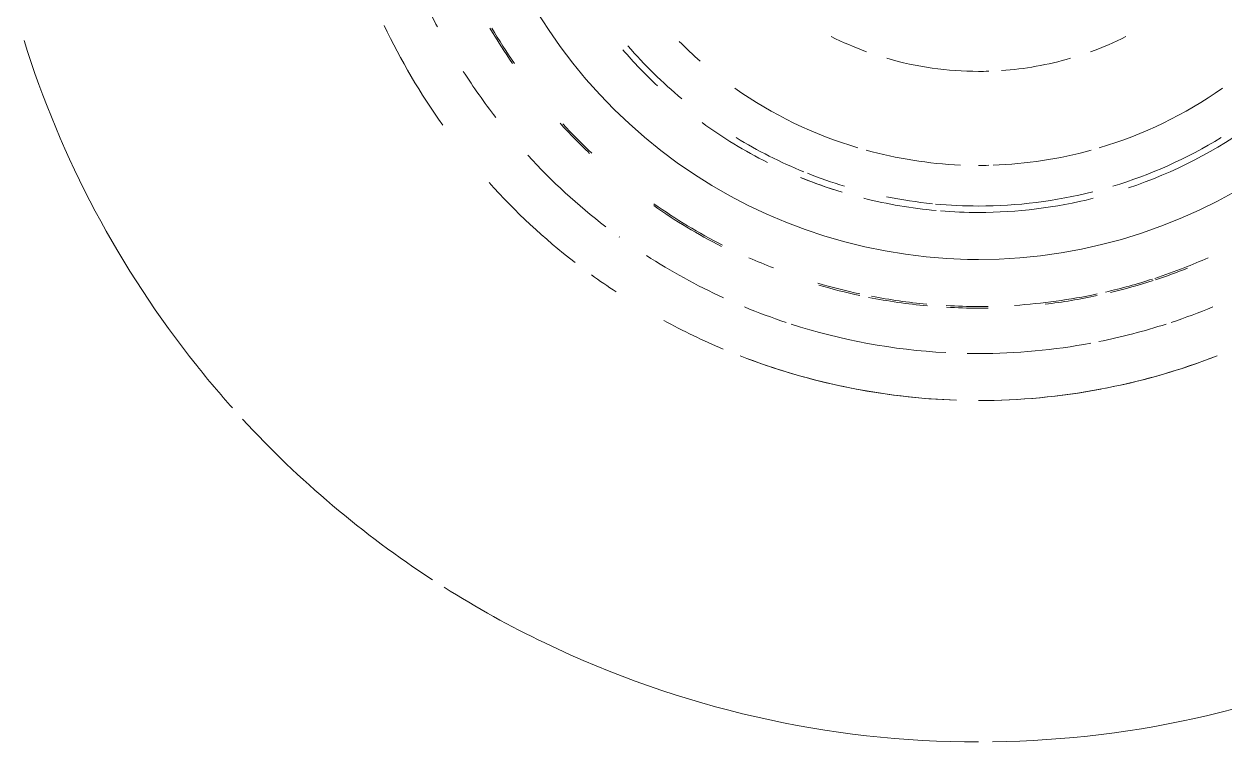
# Model space of a CAD drawing. Header units: millimetres. Extents: x -4000 to 187956, y -58990 to 162485.
# Drawn here: x 157888.2 to 157946, y 1700.4 to 1734.9 of the extents above; entities that cross this region are included whole.
import ezdxf

# ---------------------------------------------------------------- set-up
doc = ezdxf.new("R2010")
doc.units = ezdxf.units.MM
doc.layers.add('P-SANR-FIXT', color=6, linetype='Continuous', lineweight=9)

# ---------------------------------------------------------------- blocks, each defined once
blk = doc.blocks.new('C307 - C307-V894-FFS - TANG 1')
at = {"layer": 'P-SANR-FIXT', "color": 90}
for p, q in [((-3.968, 174.588), (-4.948, 174.409)), ((-3.968, 174.588), (-4.948, 174.409)), ((-2.982, 174.727), (-3.968, 174.588)), ((-1.99, 174.826), (-2.982, 174.727)), ((-0.996, 174.886), (-1.99, 174.826)), ((0, 174.906), (-0.996, 174.886)), ((0, 174.906), (-0.996, 174.886)), ((0.538, 174.9), (0, 174.906)), ((0.538, 174.9), (0, 174.906)), ((1.533, 174.858), (0.538, 174.9)), ((1.533, 174.858), (0.538, 174.9)), ((2.526, 174.777), (1.533, 174.858)), ((2.526, 174.777), (1.533, 174.858)), ((3.515, 174.656), (2.526, 174.777)), ((3.515, 174.656), (2.526, 174.777)), ((4.498, 174.496), (3.515, 174.656)), ((-5.92, 174.192), (-6.883, 173.936)), ((-4.948, 174.409), (-5.92, 174.192)), ((5.474, 174.297), (4.498, 174.496)), ((6.441, 174.058), (5.474, 174.297)), ((6.441, 174.058), (5.474, 174.297)), ((7.398, 173.782), (6.441, 174.058)), ((7.398, 173.782), (6.441, 174.058)), ((-7.834, 173.641), (-8.774, 173.309)), ((-7.834, 173.641), (-8.774, 173.309)), ((-6.883, 173.936), (-7.834, 173.641)), ((-6.883, 173.936), (-7.834, 173.641)), ((8.343, 173.467), (7.398, 173.782)), ((8.343, 173.467), (7.398, 173.782)), ((9.275, 173.114), (8.343, 173.467)), ((9.275, 173.114), (8.343, 173.467)), ((17.301, 173.813), (17.284, 173.825)), ((-9.699, 172.94), (-10.608, 172.533)), ((-8.774, 173.309), (-9.699, 172.94)), ((-8.774, 173.309), (-9.699, 172.94)), ((10.192, 172.725), (9.275, 173.114)), ((10.192, 172.725), (9.275, 173.114)), ((-10.608, 172.533), (-11.501, 172.091)), ((11.092, 172.299), (10.192, 172.725)), ((11.092, 172.299), (10.192, 172.725)), ((11.975, 171.838), (11.092, 172.299)), ((11.975, 171.838), (11.092, 172.299)), ((-11.501, 172.091), (-12.375, 171.614)), ((12.839, 171.341), (11.975, 171.838)), ((12.839, 171.341), (11.975, 171.838)), ((13.682, 170.811), (12.839, 171.341)), ((13.682, 170.811), (12.839, 171.341)), ((14.503, 170.247), (13.682, 170.811)), ((14.503, 170.247), (13.682, 170.811)), ((15.301, 169.651), (14.503, 170.247)), ((15.301, 169.651), (14.503, 170.247)), ((16.075, 169.023), (15.301, 169.651)), ((16.075, 169.023), (15.301, 169.651)), ((16.823, 168.365), (16.075, 169.023)), ((17.282, 167.928), (16.823, 168.365)), ((17.544, 167.678), (17.282, 167.928)), ((18.237, 166.962), (17.544, 167.678)), ((18.237, 166.962), (17.544, 167.678)), ((18.9, 166.219), (18.237, 166.962)), ((18.9, 166.219), (18.237, 166.962)), ((19.534, 165.451), (18.9, 166.219)), ((20.136, 164.657), (19.534, 165.451))]:
    blk.add_line(p, q, dxfattribs=at)
at = {"layer": 'P-SANR-FIXT', "color": 90, "flags": 128}
for points in [[(-0.996, 174.886), (-1.99, 174.826), (-2.982, 174.727), (-3.968, 174.588)], [(5.474, 174.297), (4.498, 174.496), (3.515, 174.656)], [(-4.948, 174.409), (-5.92, 174.192), (-6.883, 173.936)], [(-9.699, 172.94), (-10.608, 172.533), (-11.501, 172.091), (-12.375, 171.614), (-13.23, 171.101)], [(17.544, 167.678), (16.823, 168.365), (16.075, 169.023)], [(20.706, 163.84), (20.136, 164.657), (19.534, 165.451), (18.9, 166.219)], [(21.746, 162.141), (21.243, 163.001), (20.706, 163.84), (20.136, 164.657)], [(22.214, 161.262), (21.746, 162.141), (21.243, 163.001), (20.706, 163.84)]]:
    blk.add_lwpolyline(points, dxfattribs=at)
at = {"layer": 'P-SANR-FIXT', "color": 254}
for start, end in [(90.78919, 115.71429), (64.28571, 90), (57.69798, 64.28571), (42.61768, 56.89854), (38.57143, 41.7504), (17.35868, 38.57143)]:
    blk.add_arc((0, 150), 48.136, start, end, dxfattribs=at)
at = {"layer": 'P-SANR-FIXT', "color": 90}
for radius, start, end in [(31.698, 90, 111.22297), (31.698, 90, 100.69705), (31.698, 68.77703, 88.07648), (31.698, 79.28012, 88.07648), (31.698, 101.16825, 111.22297), (31.698, 68.77703, 78.83175), (29.434, 90, 100.57941), (29.434, 88.94096, 90), (29.434, 72.13412, 86.9143), (31.698, 61.43497, 67.18501), (31.698, 61.43497, 67.18501), (29.434, 101.35001, 107.86828), (29.434, 108.35321, 112.50647), (29.434, 67.49353, 71.64679), (27.248, 96.75172, 102.08341), (27.17, 93.64805, 102.11179), (27.248, 90, 90.98001), (27.17, 90, 90.98283), (27.248, 86.74452, 90), (27.17, 86.71726, 90), (27.248, 78.7895, 84.80757), (27.17, 79.06932, 84.72606), (27.248, 103.47235, 107.95995), (27.17, 103.00259, 107.94473), (27.17, 73.45514, 77.86329), (27.248, 73.58854, 77.89171), (29.434, 57.09053, 65.33006), (31.698, 54, 56.60877), (31.698, 54, 56.60877), (27.248, 108.18794, 111.65225), (27.17, 108.17216, 111.34556), (27.17, 111.34556, 114.00388), (27.17, 65.99612, 68.69202), (31.698, 41.97978, 52.22643), (31.698, 41.97978, 52.22643), (27.17, 54.89059, 63.01452), (27.248, 54.97254, 62.98283), (29.434, 42.51462, 52.4426), (22.642, 90, 104.09242), (22.642, 90, 104.09242), (22.642, 90, 104.09242), (22.332, 90, 104.25699), (22.642, 85.34605, 90), (22.642, 85.34605, 90), (22.642, 85.34605, 90), (22.332, 84.65623, 90), (22.642, 75.87973, 84.81435), (22.642, 75.87973, 84.81435), (22.642, 75.87973, 84.81435), (22.332, 78.5639, 84.27535), (22.642, 108.57228, 126), (22.642, 108.57228, 126), (22.642, 108.57228, 126), (22.332, 106.79445, 121.51301), (22.332, 68.3582, 73.20555), (22.642, 67.76246, 73.11731), (22.642, 67.76246, 72), (22.642, 67.76246, 72), (22.332, 58.48699, 67.86854), (20.377, 91.95507, 105.39247), (20.377, 90, 91.36163), (20.377, 74.60753, 87.54566), (22.642, 54, 63.33283), (22.642, 54, 63.33283), (22.642, 54, 63.33283), (20.377, 106.56395, 125.1563), (20.377, 54.8437, 73.43605), (27.17, 42.5496, 46.75409), (27.248, 42.32497, 46.59617), (31.698, 25.47895, 35.55472), (31.698, 25.47895, 35.55472), (29.434, 32.57738, 37.8649), (22.332, 40.9153, 50.23857), (22.642, 40.87326, 46.9716), (22.642, 40.87326, 46.9716), (22.642, 40.87326, 46.9716), (15.849, 93.96604, 106.19803), (15.849, 93.96604, 106.19803), (15.849, 90, 91.75067), (15.849, 90, 91.75067), (15.849, 73.80197, 90), (15.849, 73.80197, 90), (20.377, 45, 48.90004), (27.17, 30.43349, 34.71406), (27.248, 30.33411, 34.59617), (15.849, 109.87101, 116.57305), (15.849, 109.87101, 116.57305), (15.849, 63.42695, 70.09263), (15.849, 63.42695, 70.09263), (29.434, 22.73861, 27.76566)]:
    blk.add_arc((0, 150), radius, start, end, dxfattribs=at)
blk = doc.blocks.new('C307 - C307-V947-FFS - TANG 1')
at = {"layer": 'P-SANR-FIXT', "color": 90}
for p, q in [((-3.968, 174.588), (-4.948, 174.409)), ((-3.968, 174.588), (-4.948, 174.409)), ((-2.982, 174.727), (-3.968, 174.588)), ((-2.982, 174.727), (-3.968, 174.588)), ((-1.99, 174.826), (-2.982, 174.727)), ((-1.99, 174.826), (-2.982, 174.727)), ((-0.996, 174.886), (-1.99, 174.826)), ((-0.996, 174.886), (-1.99, 174.826)), ((0, 174.906), (-0.996, 174.886)), ((0, 174.906), (-0.996, 174.886)), ((0.538, 174.9), (0, 174.906)), ((0.538, 174.9), (0, 174.906)), ((1.533, 174.858), (0.538, 174.9)), ((1.533, 174.858), (0.538, 174.9)), ((2.526, 174.777), (1.533, 174.858)), ((2.526, 174.777), (1.533, 174.858)), ((3.515, 174.656), (2.526, 174.777)), ((3.515, 174.656), (2.526, 174.777)), ((4.498, 174.496), (3.515, 174.656)), ((4.498, 174.496), (3.515, 174.656)), ((-5.92, 174.192), (-6.883, 173.936)), ((-5.92, 174.192), (-6.883, 173.936)), ((-4.948, 174.409), (-5.92, 174.192)), ((-4.948, 174.409), (-5.92, 174.192)), ((5.474, 174.297), (4.498, 174.496)), ((5.474, 174.297), (4.498, 174.496)), ((6.441, 174.058), (5.474, 174.297)), ((6.441, 174.058), (5.474, 174.297)), ((7.398, 173.782), (6.441, 174.058)), ((7.398, 173.782), (6.441, 174.058)), ((-7.834, 173.641), (-8.774, 173.309)), ((-7.834, 173.641), (-8.774, 173.309)), ((-6.883, 173.936), (-7.834, 173.641)), ((-6.883, 173.936), (-7.834, 173.641)), ((8.343, 173.467), (7.398, 173.782)), ((8.343, 173.467), (7.398, 173.782)), ((9.275, 173.114), (8.343, 173.467)), ((9.275, 173.114), (8.343, 173.467)), ((17.301, 173.813), (17.284, 173.825)), ((-9.699, 172.94), (-10.608, 172.533)), ((-9.699, 172.94), (-10.608, 172.533)), ((-8.774, 173.309), (-9.699, 172.94)), ((-8.774, 173.309), (-9.699, 172.94)), ((10.192, 172.725), (9.275, 173.114)), ((10.192, 172.725), (9.275, 173.114)), ((-10.608, 172.533), (-11.501, 172.091)), ((-10.608, 172.533), (-11.501, 172.091)), ((11.092, 172.299), (10.192, 172.725)), ((11.092, 172.299), (10.192, 172.725)), ((11.975, 171.838), (11.092, 172.299)), ((11.975, 171.838), (11.092, 172.299)), ((-11.501, 172.091), (-12.375, 171.614)), ((-11.501, 172.091), (-12.375, 171.614)), ((12.839, 171.341), (11.975, 171.838)), ((12.839, 171.341), (11.975, 171.838)), ((13.682, 170.811), (12.839, 171.341)), ((13.682, 170.811), (12.839, 171.341)), ((14.503, 170.247), (13.682, 170.811)), ((14.503, 170.247), (13.682, 170.811)), ((15.301, 169.651), (14.503, 170.247)), ((15.301, 169.651), (14.503, 170.247)), ((16.075, 169.023), (15.301, 169.651)), ((16.075, 169.023), (15.301, 169.651)), ((16.823, 168.365), (16.075, 169.023)), ((16.823, 168.365), (16.075, 169.023)), ((17.544, 167.678), (16.823, 168.365)), ((17.282, 167.928), (16.823, 168.365)), ((17.544, 167.678), (17.282, 167.928)), ((18.237, 166.962), (17.544, 167.678)), ((18.237, 166.962), (17.544, 167.678)), ((18.9, 166.219), (18.237, 166.962)), ((18.9, 166.219), (18.237, 166.962)), ((19.534, 165.451), (18.9, 166.219)), ((19.534, 165.451), (18.9, 166.219)), ((20.136, 164.657), (19.534, 165.451)), ((20.136, 164.657), (19.534, 165.451)), ((20.706, 163.84), (20.136, 164.657)), ((20.706, 163.84), (20.136, 164.657)), ((21.243, 163.001), (20.706, 163.84)), ((21.243, 163.001), (20.706, 163.84))]:
    blk.add_line(p, q, dxfattribs=at)
at = {"layer": 'P-SANR-FIXT', "color": 254}
for start, end in [(90.78919, 115.71429), (64.28571, 90), (57.69798, 64.28571), (42.61768, 56.89854), (38.57143, 41.7504), (17.35868, 38.57143)]:
    blk.add_arc((0, 150), 48.136, start, end, dxfattribs=at)
at = {"layer": 'P-SANR-FIXT', "color": 90}
for radius, start, end in [(31.698, 90, 111.22297), (31.698, 90, 100.69705), (31.698, 68.77703, 88.07648), (31.698, 79.28012, 88.07648), (31.698, 101.16825, 111.22297), (31.698, 68.77703, 78.83175), (29.434, 90, 100.57941), (29.434, 88.94096, 90), (29.434, 72.13412, 86.9143), (31.698, 61.43497, 67.18501), (31.698, 61.43497, 67.18501), (29.434, 101.35001, 107.86828), (29.434, 108.35321, 112.50647), (29.434, 67.49353, 71.64679), (27.248, 96.75172, 102.08341), (27.17, 93.64805, 102.11179), (27.248, 90, 90.98001), (27.17, 90, 90.98283), (27.248, 86.74452, 90), (27.17, 86.71726, 90), (27.248, 78.7895, 84.80757), (27.17, 79.06932, 84.72606), (27.248, 103.47235, 107.95995), (27.17, 103.00259, 107.94473), (27.17, 73.45514, 77.86329), (27.248, 73.58854, 77.89171), (29.434, 57.09053, 65.33006), (31.698, 54, 56.60877), (31.698, 54, 56.60877), (27.248, 108.18794, 111.65225), (27.17, 108.17216, 111.34556), (27.17, 111.34556, 114.00388), (27.17, 65.99612, 68.69202), (31.698, 41.97978, 52.22643), (31.698, 41.97978, 52.22643), (27.17, 54.89059, 63.01452), (27.248, 54.97254, 62.98283), (29.434, 42.51462, 52.4426), (22.642, 90, 104.09242), (22.642, 90, 104.09242), (22.642, 90, 104.09242), (22.332, 90, 104.25699), (22.642, 85.34605, 90), (22.642, 85.34605, 90), (22.642, 85.34605, 90), (22.332, 84.65623, 90), (22.642, 75.87973, 84.81435), (22.642, 75.87973, 84.81435), (22.642, 75.87973, 84.81435), (22.332, 78.5639, 84.27535), (22.642, 108.57228, 126), (22.642, 108.57228, 126), (22.642, 108.57228, 126), (22.332, 106.79445, 121.51301), (22.332, 68.3582, 73.20555), (22.642, 67.76246, 73.11731), (22.642, 67.76246, 72), (22.642, 67.76246, 72), (22.332, 58.48699, 67.86854), (20.377, 91.95507, 105.39247), (20.377, 90, 91.36163), (20.377, 74.60753, 87.54566), (22.642, 54, 63.33283), (22.642, 54, 63.33283), (22.642, 54, 63.33283), (20.377, 106.56395, 125.1563), (20.377, 54.8437, 73.43605), (27.17, 42.5496, 46.75409), (27.248, 42.32497, 46.59617), (31.698, 25.47895, 35.55472), (31.698, 25.47895, 35.55472), (29.434, 32.57738, 37.8649), (22.332, 40.9153, 50.23857), (22.642, 40.87326, 46.9716), (22.642, 40.87326, 46.9716), (22.642, 40.87326, 46.9716), (15.849, 93.96604, 106.19803), (15.849, 93.96604, 106.19803), (15.849, 90, 91.75067), (15.849, 90, 91.75067), (15.849, 73.80197, 90), (15.849, 73.80197, 90), (20.377, 45, 48.90004), (27.17, 30.43349, 34.71406), (27.248, 30.33411, 34.59617), (15.849, 109.87101, 116.57305), (15.849, 109.87101, 116.57305), (15.849, 63.42695, 70.09263), (15.849, 63.42695, 70.09263), (29.434, 22.73861, 27.76566)]:
    blk.add_arc((0, 150), radius, start, end, dxfattribs=at)
blk = doc.blocks.new('CMF2_NHAXUONG_A_rvt-1-FFS - TANG 1')
at = {"layer": 'P-SANR-FIXT', "color": 250, "lineweight": 9, "rotation": 180}
for name in ['C307 - C307-V894-FFS - TANG 1', 'C307 - C307-V947-FFS - TANG 1']:
    blk.add_blockref(name, (157934.145, 1898.501), dxfattribs=at)

msp = doc.modelspace()

# ---------------------------------------------------------------- block references
at = {"lineweight": 5}
msp.add_blockref('CMF2_NHAXUONG_A_rvt-1-FFS - TANG 1', (0, 0), dxfattribs=at)

doc.saveas('drawing.dxf')
